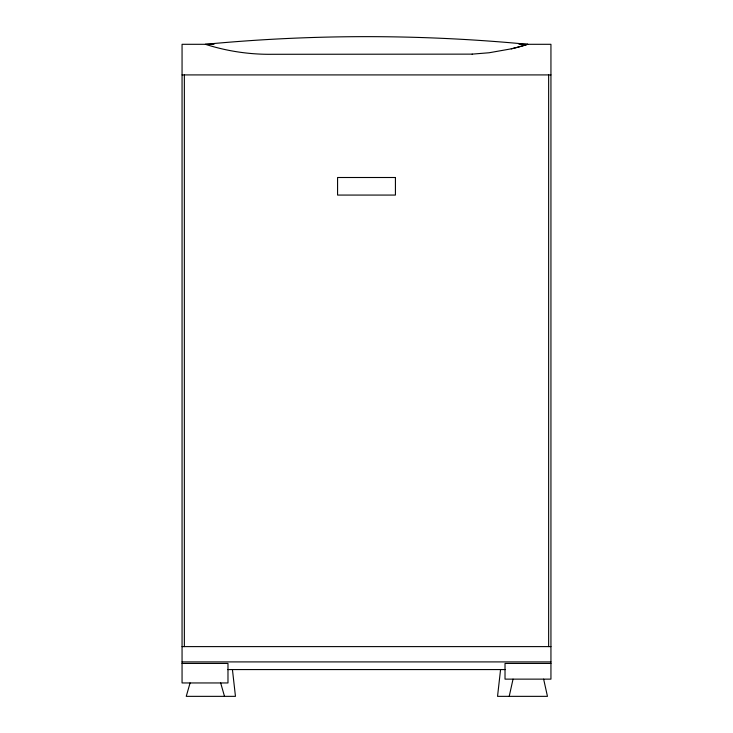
<?xml version="1.0" encoding="UTF-8"?>
<svg xmlns="http://www.w3.org/2000/svg" width="733" height="733" viewBox="0 0 733 733"><rect width="100%" height="100%" fill="white"/><g stroke="black" fill="none" stroke-linecap="round" stroke-linejoin="round"><path stroke-width="1.1" d="M500.566 669.568L497.542 696.35L547.459 696.35L543.639 679.134M509.215 696.35L513.036 679.134M190.076 682.954L186.246 696.35L235.458 696.35L232.434 669.568M472.244 54.132L272.163 54.288A209.601 209.601 0 0 1 205.405 44.301A1699.387 1699.387 0 0 1 527.595 44.301A208.878 208.878 0 0 1 511.267 48.827L489.131 52.758L472.134 54.132M511.267 48.827L511.377 48.818A209.601 209.601 0 0 0 527.714 44.301M214.036 44.301L182.059 44.301L182.059 682.954L227.981 682.954L227.981 663.438L182.059 663.438M518.964 44.301L550.941 44.301L550.941 679.134L505.019 679.134L505.019 663.438L550.941 663.438M182.059 74.913L550.941 74.913M182.059 646.607L550.941 646.607M182.059 661.908L550.941 661.908M227.743 669.568L505.257 669.568M220.679 682.954L224.5 696.35M548.641 74.913L548.641 646.607M184.359 74.913L184.359 646.607M395.426 177.505L337.574 177.505L337.574 195.07L395.426 195.07L395.426 177.505"/></g></svg>
